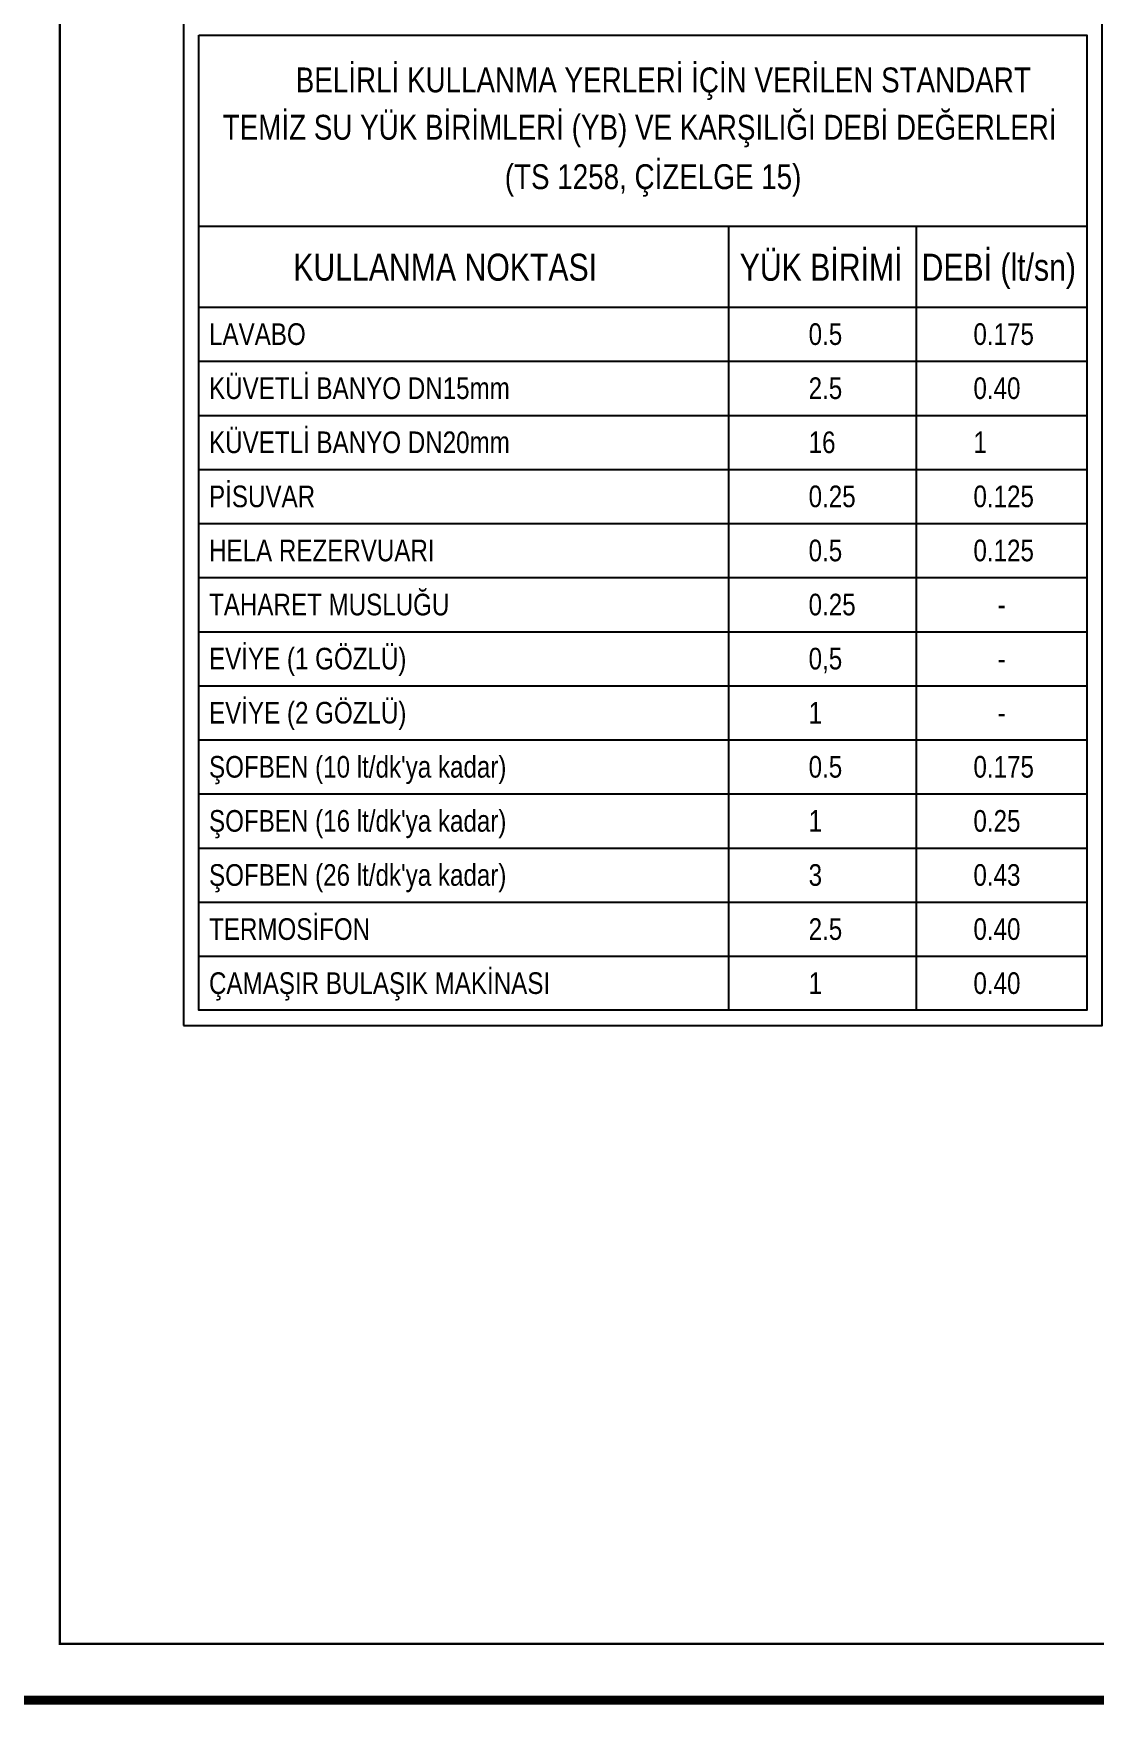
# Model space of a CAD drawing. Header units: centimetres. Extents: x -3962 to 543607, y -2 to 2802.
# Drawn here: x 25523 to 25995, y -2 to 741 of the extents above; entities that cross this region are included whole.
import ezdxf

# ---------------------------------------------------------------- set-up
doc = ezdxf.new("R2010")
doc.units = ezdxf.units.CM
doc.layers.add('ANTED', color=144, linetype='CONTINUOUS', lineweight=0)
doc.layers.add('Renkli Tarama', color=7, linetype='CONTINUOUS', lineweight=0)
for name, color, linetype in [('MTY-CİHAZ', 135, 'CONTINUOUS'), ('ROTAS-PAFTA', 7, 'CONTINUOUS'), ('ROTAS-VANA', 1, 'CONTINUOUS')]:
    doc.layers.add(name, color=color, linetype=linetype)
doc.styles.add('ÇAP', font='arial.ttf')

# ---------------------------------------------------------------- blocks, each defined once
blk = doc.blocks.new('SIHHİ DETAYLAR')
at = {"layer": 'ANTED'}
blk.add_line((0, 0), (0, 1500), dxfattribs=at)
blk.add_line((0, 0), (0, 1500), dxfattribs=at)
blk.add_line((0, 0), (0, 1500), dxfattribs=at)
at = {"layer": 'MTY-CİHAZ'}
for p, q in [((6.82, 355.67), (402.06, 355.67)), ((242.6, 355.67), (242.6, 6.82)), ((326.1, 355.67), (326.1, 6.82)), ((6.82, 319.58), (402.06, 319.58)), ((6.82, 295.52), (402.06, 295.52)), ((6.82, 271.46), (402.06, 271.46)), ((6.82, 247.4), (402.06, 247.4)), ((6.82, 223.34), (402.06, 223.34)), ((6.82, 199.29), (402.06, 199.29)), ((6.82, 175.23), (402.06, 175.23)), ((6.82, 151.17), (402.06, 151.17)), ((6.82, 127.11), (402.06, 127.11)), ((6.82, 103.05), (402.06, 103.05)), ((6.82, 78.99), (402.06, 78.99)), ((6.82, 54.94), (402.06, 54.94)), ((6.82, 30.88), (402.06, 30.88))]:
    blk.add_line(p, q, dxfattribs=at)
for points in [[(0, 0), (408.88, 0), (408.88, 1500), (0, 1500)], [(6.82, 440.58), (402.06, 440.58), (402.06, 6.82), (6.82, 6.82)]]:
    blk.add_lwpolyline(points, close=True, dxfattribs=at)
at = {"layer": 'MTY-CİHAZ', "color": 41, "style": 'ÇAP', "width": 0.8}
for s, height, p in [('BELİRLİ KULLANMA YERLERİ İÇİN VERİLEN STANDART', 11.0669, (49.99, 415.15)), ('TEMİZ SU YÜK BİRİMLERİ (YB) VE KARŞILIĞI DEBİ DEĞERLERİ', 11.0669, (17.49, 394.09)), ('(TS 1258, ÇİZELGE 15)', 11.0669, (143.01, 372.11)), ('KULLANMA NOKTASI', 12.0292, (48.88, 331.36)), ('YÜK BİRİMİ', 12.029, (247.55, 331.36)), ('DEBİ (lt/sn)', 12.0292, (328.47, 331.36)), ('LAVABO', 9.623, (11.4, 302.8)), ('0.5', 9.623, (278.22, 302.8)), ('0.175', 9.623, (351.56, 302.8)), ('KÜVETLİ BANYO DN15mm', 9.6234, (11.4, 278.74)), ('2.5', 9.623, (278.22, 278.74)), ('0.40', 9.623, (351.56, 278.74)), ('KÜVETLİ BANYO DN20mm', 9.6234, (11.4, 254.68)), ('16', 9.623, (278.22, 254.68)), ('1', 9.62, (351.56, 254.68)), ('PİSUVAR', 9.623, (11.4, 230.62)), ('0.25', 9.623, (278.22, 230.62)), ('0.125', 9.623, (351.56, 230.62)), ('HELA REZERVUARI', 9.6234, (11.4, 206.56)), ('0.5', 9.623, (278.22, 206.56)), ('0.125', 9.623, (351.56, 206.56)), ('TAHARET MUSLUĞU', 9.6234, (11.4, 182.5)), ('0.25', 9.623, (278.22, 182.5)), ('-', 9.62, (362.34, 182.5)), ('EVİYE (1 GÖZLÜ)', 9.6234, (11.4, 158.45)), ('0,5', 9.623, (278.22, 158.45)), ('-', 9.62, (362.34, 158.45)), ('EVİYE (2 GÖZLÜ)', 9.6234, (11.4, 134.39)), ('1', 9.62, (278.22, 134.39)), ('-', 9.62, (362.34, 134.39)), ("ŞOFBEN (10 lt/dk'ya kadar)", 9.6234, (11.4, 110.33)), ('0.5', 9.623, (278.22, 110.33)), ('0.175', 9.623, (351.56, 110.33)), ("ŞOFBEN (16 lt/dk'ya kadar)", 9.6234, (11.4, 86.27)), ('1', 9.62, (278.22, 86.27)), ('0.25', 9.623, (351.56, 86.27)), ("ŞOFBEN (26 lt/dk'ya kadar)", 9.6234, (11.4, 62.21)), ('3', 9.62, (278.22, 62.21)), ('0.43', 9.623, (351.56, 62.21)), ('TERMOSİFON', 9.623, (11.4, 38.15)), ('2.5', 9.623, (278.22, 38.15)), ('0.40', 9.623, (351.56, 38.15)), ('ÇAMAŞIR BULAŞIK MAKİNASI', 9.6234, (11.4, 14.1)), ('1', 9.62, (278.22, 14.1)), ('0.40', 9.623, (351.56, 14.1))]:
    blk.add_text(s, height=height, dxfattribs=at).set_placement(p)
blk = doc.blocks.new('MTY-SIHHİ DETAYLAR')
at = {"layer": 'Renkli Tarama'}
blk.add_blockref('SIHHİ DETAYLAR', (257713.28, -444848.48), dxfattribs=at)

msp = doc.modelspace()

# ---------------------------------------------------------------- linework, layer by layer
at = {"layer": 'ROTAS-PAFTA'}
for points, const_width in [([(25510, 0), (543605.43, 0), (543605.43, 2800), (25510, 2800)], 4), ([(25535, 25), (543580.43, 25), (543580.43, 2775), (25535, 2775)], 1)]:
    msp.add_lwpolyline(points, close=True, dxfattribs=dict(at, const_width=const_width))

# ---------------------------------------------------------------- block references
at = {"layer": 'ROTAS-VANA'}
msp.add_blockref('MTY-SIHHİ DETAYLAR', (-232123.28, 445148.48), dxfattribs=at)

doc.saveas('drawing.dxf')
